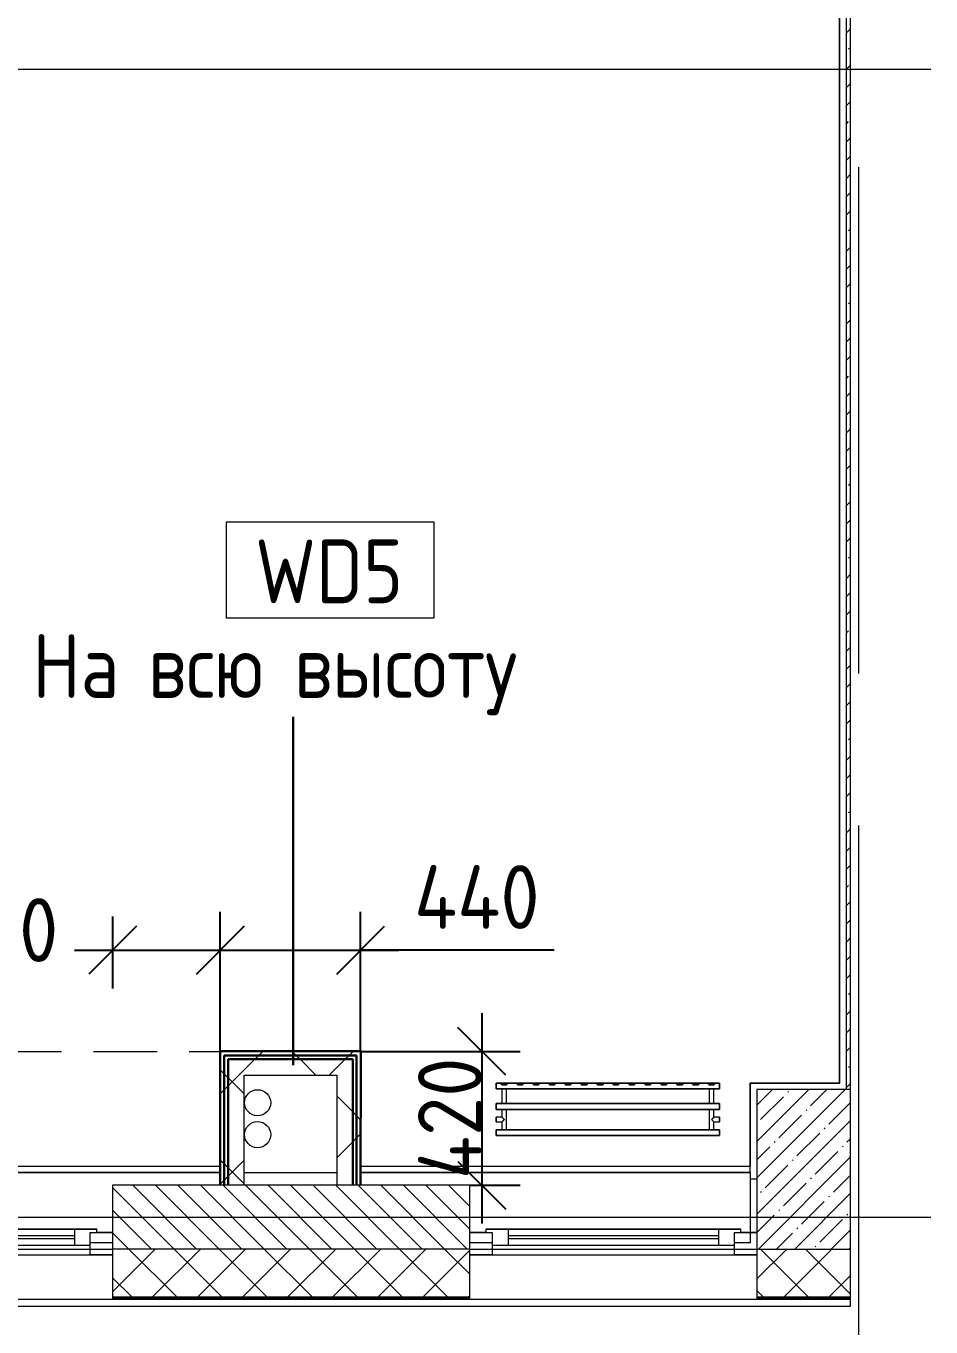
# Model space of a CAD drawing. Header units: millimetres. Extents: x -4029 to 232974, y -8553 to 104777.
# Drawn here: x 35698 to 38536, y -344 to 3736 of the extents above; entities that cross this region are included whole.
import ezdxf

# ---------------------------------------------------------------- set-up
doc = ezdxf.new("R2010")
doc.units = ezdxf.units.MM
doc.linetypes.add('ADSK_Штрих_ш2 п1', pattern=[300, 200, -100])
doc.linetypes.add('Осевая', pattern=[3175, 635, -476.25, 1587.5, -476.25])
for name, color, linetype, lineweight in [('5.1) Перегародка WD6', 6, 'Continuous', 9), ('5.2) Перег WD5', 3, 'Continuous', 30), ('A-AREA-BNDY', 7, 'Continuous', 9), ('A-DETL', 7, 'Continuous', 9), ('A-DETL-1', 7, 'ADSK_Штрих_ш2 п1', 9), ('A-DETL-GENF', 7, 'Continuous', 9), ('A-GLAZ', 7, 'Continuous', 9), ('A-WALL', 7, 'Continuous', 9), ('A-WALL-1', 7, 'Continuous', 13), ('A-WALL-IDEN', 7, 'Continuous', 9), ('I-WALL', 7, 'Continuous', 9), ('S-COLS', 7, 'Continuous', 9), ('Оси', 7, 'Continuous', 9), ('Оси-2', 7, 'Осевая', 9)]:
    doc.layers.add(name, color=color, linetype=linetype, lineweight=lineweight)
for name, color, linetype, lineweight, true_color in [('A-FLOR-1', 7, 'Continuous', 9, 0xaaaaaa), ('I-WALL-2', 7, 'Continuous', 9, 0x008040), ('M-EQPM-1', 7, 'Continuous', 9, 0xaaaaaa)]:
    doc.layers.add(name, color=color, linetype=linetype, lineweight=lineweight, true_color=true_color)
doc.styles.add('GOST Common_1', font='', dxfattribs={"width": 0.9, "height": 200})
doc.styles.add('ISOCPEUR_1', font='isocpeur.ttf', dxfattribs={"width": 0.9, "height": 200})
doc.styles.get('GOST Common_1').set_extended_font_data('GOST Common')
doc.dimstyles.new('ISO-2_0_0_9К_Средний_округл2', dxfattribs={"dimscale": 304.8, "dimtxt": 199.196235, "dimasz": 0.492126, "dimexe": 0.393701, "dimexo": 0, "dimgap": 0, "dimtad": 1, "dimdec": 0, "dimrnd": 10, "dimzin": 0, "dimdsep": 46, "dimtxsty": 'ISOCPEUR_1', "dimblk1": 'OBLIQUE', "dimblk2": 'OBLIQUE', "dimsah": 1, "dimcen": 0.09, "dimdle": 0.393701, "dimazin": 0, "dimtfac": 1, "dimtdec": 4, "dimtix": 1, "dimtmove": 1, "dimatfit": 3, "dimfxl": 1, "dimtvp": 1, "dimtolj": 1, "dimtzin": 0, "dimarcsym": 2})
doc.dimstyles.new('ISO-2_0_0_9К_Средний_округл2_1', dxfattribs={"dimscale": 304.8, "dimtxt": 199.196235, "dimasz": 0.492126, "dimexe": 0.393701, "dimexo": 0, "dimgap": 0, "dimtad": 1, "dimdec": 0, "dimrnd": 10, "dimzin": 0, "dimdsep": 46, "dimtxsty": 'ISOCPEUR_1', "dimblk1": 'OBLIQUE', "dimblk2": 'OBLIQUE', "dimsah": 1, "dimcen": 0.09, "dimdle": 0.393701, "dimazin": 0, "dimtfac": 1, "dimtdec": 4, "dimtix": 1, "dimtmove": 0, "dimatfit": 3, "dimfxl": 1, "dimtvp": 1, "dimtolj": 1, "dimtzin": 0, "dimarcsym": 2})
pattern_1 = [(45, (0, 0), (-141.4214, 141.4214), []), (135, (0, 0), (-141.4214, -141.4214), [])]

# ---------------------------------------------------------------- blocks, each defined once
blk = doc.blocks.new('120_Окно_СКБ_2Ст - 120_Окно_СКБ_2Ст 2100х2500 _мал створка справа_-22445857-План монтажа стен и перегородок 1 этажа в осях 1-12')
at = {"layer": 'A-GLAZ'}
for p, q in [((-1050, -127), (-1050, -57)), ((-1050, -57), (-980, -57)), ((1050, -57), (-1050, -57)), ((-980, -57), (-980, -127)), ((150, -127), (150, -57)), ((150, -57), (220, -57)), ((220, -57), (220, -127)), ((980, -127), (980, -57)), ((980, -57), (1050, -57)), ((1050, -57), (1050, -127)), ((150, -87), (-980, -87)), ((-980, -87), (-980, -127)), ((-930, -137), (-930, -87)), ((-930, -107), (100, -107)), ((100, -117), (-930, -117)), ((100, -137), (100, -87)), ((150, -127), (150, -87)), ((980, -87), (220, -87)), ((220, -87), (220, -127)), ((270, -137), (270, -87)), ((270, -107), (930, -107)), ((930, -117), (270, -117)), ((930, -137), (930, -87)), ((980, -127), (980, -87)), ((-980, -127), (-1050, -127)), ((-1050, -127), (-1000, -127)), ((-980, -127), (-1000, -127)), ((-1000, -127), (-1000, -137)), ((-1000, -137), (170, -137)), ((170, -137), (-1000, -137)), ((220, -127), (150, -127)), ((170, -127), (150, -127)), ((170, -127), (200, -127)), ((170, -137), (170, -127)), ((220, -127), (200, -127)), ((200, -127), (200, -137)), ((200, -137), (1000, -137)), ((1000, -137), (200, -137)), ((1050, -127), (980, -127)), ((1000, -127), (980, -127)), ((1000, -127), (1050, -127)), ((1000, -137), (1000, -127))]:
    blk.add_line(p, q, dxfattribs=at)
blk = doc.blocks.new('BSC_Колонна _Прямоугольная - 500х500-V33-План монтажа стен и перегородок 1 этажа в осях 1-12')
at = {"layer": 'S-COLS'}
h = blk.add_hatch(dxfattribs=at)
h.set_pattern_fill('FP_48', color=256, style=0, pattern_type=2)
h.set_pattern_definition([(45, (-38240, -150), (-57.02463, 57.02463), []), (45, (-38182.975, -150), (-57.02463, 57.02463), [100.806, -20.161, 3.353, -16.808])])
h.paths.add_polyline_path([(42.7, -250), (42.7, 250), (-250, 250), (-250, -250)])
for p, q in [((42.7, 250), (-250, 250)), ((-250, 250), (-250, -250)), ((-250, -250), (42.7, -250))]:
    blk.add_line(p, q, dxfattribs=at)
blk = doc.blocks.new('120_Окно_СКБ_1Ст - 120_Окно_СКБ_1Ст 900х2500_h_-V47-План монтажа стен и перегородок 1 этажа в осях 1-12')
at = {"layer": 'A-GLAZ'}
for p, q in [((-450, -127), (-450, -57)), ((-450, -57), (-380, -57)), ((450, -57), (-450, -57)), ((-380, -57), (-380, -127)), ((380, -127), (380, -57)), ((380, -57), (450, -57)), ((450, -57), (450, -127)), ((380, -87), (-380, -87)), ((-380, -87), (-380, -127)), ((-330, -137), (-330, -87)), ((-330, -107), (330, -107)), ((330, -117), (-330, -117)), ((330, -137), (330, -87)), ((380, -127), (380, -87)), ((-380, -127), (-450, -127)), ((-450, -127), (-400, -127)), ((-380, -127), (-400, -127)), ((-400, -127), (-400, -137)), ((-400, -137), (400, -137)), ((400, -137), (-400, -137)), ((450, -127), (380, -127)), ((400, -127), (380, -127)), ((400, -127), (450, -127)), ((400, -137), (400, -127))]:
    blk.add_line(p, q, dxfattribs=at)
blk = doc.blocks.new('radiator_prado_classic_z_tip_30_po exemplyaru - Classic Z Тип 30-500-V72-План монтажа стен и перегородок 1 этажа в осях 1-12')
at = {"layer": 'M-EQPM-1'}
for p, q in [((0, 228), (0, 210)), ((700, 228), (0, 228)), ((0, 210), (0, 228)), ((0, 228), (12.5, 228)), ((0, 210), (700, 210)), ((17.5, 210), (0, 210)), ((12.5, 228), (37.5, 228)), ((37.5, 228), (12.5, 228)), ((12.5, 228), (37.5, 228)), ((12.5, 228), (17.5, 223)), ((12.5, 228), (17.5, 223)), ((32.5, 223), (17.5, 223)), ((17.5, 223), (32.5, 223)), ((17.5, 210), (17.5, 164)), ((17.5, 210), (17.5, 164)), ((32.5, 210), (17.5, 210)), ((17.5, 210), (32.5, 210)), ((32.5, 210), (17.5, 210)), ((17.5, 210), (32.5, 210)), ((31.5, 210), (18.5, 210)), ((32.5, 223), (37.5, 228)), ((37.5, 228), (32.5, 223)), ((32.5, 164), (32.5, 210)), ((32.5, 164), (32.5, 210)), ((667.5, 210), (32.5, 210)), ((37.5, 228), (62.5, 228)), ((62.5, 228), (87.5, 228)), ((87.5, 228), (62.5, 228)), ((62.5, 228), (87.5, 228)), ((62.5, 228), (67.5, 223)), ((62.5, 228), (67.5, 223)), ((82.5, 223), (67.5, 223)), ((67.5, 223), (82.5, 223)), ((82.5, 223), (87.5, 228)), ((87.5, 228), (82.5, 223)), ((87.5, 228), (112.5, 228)), ((112.5, 228), (137.5, 228)), ((137.5, 228), (112.5, 228)), ((112.5, 228), (137.5, 228)), ((112.5, 228), (117.5, 223)), ((112.5, 228), (117.5, 223)), ((132.5, 223), (117.5, 223)), ((117.5, 223), (132.5, 223)), ((132.5, 223), (137.5, 228)), ((137.5, 228), (132.5, 223)), ((137.5, 228), (162.5, 228)), ((162.5, 228), (187.5, 228)), ((187.5, 228), (162.5, 228)), ((162.5, 228), (187.5, 228)), ((162.5, 228), (167.5, 223)), ((162.5, 228), (167.5, 223)), ((182.5, 223), (167.5, 223)), ((167.5, 223), (182.5, 223)), ((182.5, 223), (187.5, 228)), ((187.5, 228), (182.5, 223)), ((187.5, 228), (212.5, 228)), ((212.5, 228), (237.5, 228)), ((237.5, 228), (212.5, 228)), ((212.5, 228), (237.5, 228)), ((212.5, 228), (217.5, 223)), ((212.5, 228), (217.5, 223)), ((232.5, 223), (217.5, 223)), ((217.5, 223), (232.5, 223)), ((232.5, 223), (237.5, 228)), ((237.5, 228), (232.5, 223)), ((237.5, 228), (262.5, 228)), ((262.5, 228), (287.5, 228)), ((287.5, 228), (262.5, 228)), ((262.5, 228), (287.5, 228)), ((262.5, 228), (267.5, 223)), ((262.5, 228), (267.5, 223)), ((282.5, 223), (267.5, 223)), ((267.5, 223), (282.5, 223)), ((282.5, 223), (287.5, 228)), ((287.5, 228), (282.5, 223)), ((287.5, 228), (312.5, 228)), ((312.5, 228), (337.5, 228)), ((337.5, 228), (312.5, 228)), ((312.5, 228), (337.5, 228)), ((312.5, 228), (317.5, 223)), ((312.5, 228), (317.5, 223)), ((332.5, 223), (317.5, 223)), ((317.5, 223), (332.5, 223)), ((332.5, 223), (337.5, 228)), ((337.5, 228), (332.5, 223)), ((337.5, 228), (362.5, 228)), ((362.5, 228), (387.5, 228)), ((387.5, 228), (362.5, 228)), ((362.5, 228), (387.5, 228)), ((362.5, 228), (367.5, 223)), ((362.5, 228), (367.5, 223)), ((382.5, 223), (367.5, 223)), ((367.5, 223), (382.5, 223)), ((382.5, 223), (387.5, 228)), ((387.5, 228), (382.5, 223)), ((387.5, 228), (412.5, 228)), ((412.5, 228), (437.5, 228)), ((437.5, 228), (412.5, 228)), ((412.5, 228), (437.5, 228)), ((412.5, 228), (417.5, 223)), ((412.5, 228), (417.5, 223)), ((432.5, 223), (417.5, 223)), ((417.5, 223), (432.5, 223)), ((432.5, 223), (437.5, 228)), ((437.5, 228), (432.5, 223)), ((437.5, 228), (462.5, 228)), ((462.5, 228), (487.5, 228)), ((487.5, 228), (462.5, 228)), ((462.5, 228), (487.5, 228)), ((462.5, 228), (467.5, 223)), ((462.5, 228), (467.5, 223)), ((482.5, 223), (467.5, 223)), ((467.5, 223), (482.5, 223)), ((482.5, 223), (487.5, 228)), ((487.5, 228), (482.5, 223)), ((487.5, 228), (512.5, 228)), ((512.5, 228), (537.5, 228)), ((537.5, 228), (512.5, 228)), ((512.5, 228), (537.5, 228)), ((512.5, 228), (517.5, 223)), ((512.5, 228), (517.5, 223)), ((532.5, 223), (517.5, 223)), ((517.5, 223), (532.5, 223)), ((532.5, 223), (537.5, 228)), ((537.5, 228), (532.5, 223)), ((537.5, 228), (562.5, 228)), ((562.5, 228), (587.5, 228)), ((587.5, 228), (562.5, 228)), ((562.5, 228), (587.5, 228)), ((562.5, 228), (567.5, 223)), ((562.5, 228), (567.5, 223)), ((582.5, 223), (567.5, 223)), ((567.5, 223), (582.5, 223)), ((582.5, 223), (587.5, 228)), ((587.5, 228), (582.5, 223)), ((587.5, 228), (612.5, 228)), ((612.5, 228), (637.5, 228)), ((637.5, 228), (612.5, 228)), ((612.5, 228), (637.5, 228)), ((612.5, 228), (617.5, 223)), ((617.5, 223), (612.5, 228)), ((632.5, 223), (617.5, 223)), ((617.5, 223), (632.5, 223)), ((632.5, 223), (637.5, 228)), ((637.5, 228), (632.5, 223)), ((637.5, 228), (662.5, 228)), ((662.5, 228), (687.5, 228)), ((687.5, 228), (662.5, 228)), ((662.5, 228), (687.5, 228)), ((662.5, 228), (667.5, 223)), ((662.5, 228), (667.5, 223)), ((682.5, 223), (667.5, 223)), ((667.5, 223), (682.5, 223)), ((667.5, 210), (667.5, 164)), ((667.5, 210), (667.5, 164)), ((682.5, 210), (667.5, 210)), ((667.5, 210), (682.5, 210)), ((676.9, 210), (667.5, 210)), ((667.5, 210), (682.5, 210)), ((681.5, 210), (668.5, 210)), ((682.2, 210), (676.9, 210)), ((682.5, 210), (682.2, 210)), ((682.5, 223), (687.5, 228)), ((687.5, 228), (682.5, 223)), ((682.5, 164), (682.5, 210)), ((682.5, 164), (682.5, 210)), ((700, 210), (682.5, 210)), ((687.5, 228), (700, 228)), ((700, 210), (700, 228)), ((700, 228), (700, 210)), ((700, 164), (0, 164)), ((0, 164), (0, 146)), ((0, 146), (0, 164)), ((0, 164), (17.5, 164)), ((32.5, 164), (17.5, 164)), ((17.5, 164), (32.5, 164)), ((32.5, 164), (17.5, 164)), ((17.5, 164), (32.5, 164)), ((18.5, 164), (31.5, 164)), ((32.5, 164), (667.5, 164)), ((682.5, 164), (667.5, 164)), ((667.5, 164), (667.8, 164)), ((676.9, 164), (667.5, 164)), ((667.5, 164), (682.5, 164)), ((667.8, 164), (668.5, 164)), ((668.5, 164), (669.7, 164)), ((668.5, 164), (681.5, 164)), ((669.7, 164), (671.2, 164)), ((671.2, 164), (673.1, 164)), ((673.1, 164), (675, 164)), ((675, 164), (676.9, 164)), ((676.9, 164), (678.7, 164)), ((682.2, 164), (676.9, 164)), ((678.7, 164), (680.3, 164)), ((680.3, 164), (681.5, 164)), ((681.5, 164), (682.2, 164)), ((682.2, 164), (682.5, 164)), ((682.5, 164), (682.2, 164)), ((682.5, 164), (700, 164)), ((700, 146), (700, 164)), ((700, 164), (700, 146)), ((0, 146), (700, 146)), ((17.5, 146), (0, 146)), ((17.5, 146), (17.5, 121.5)), ((17.5, 146), (17.5, 121.5)), ((17.5, 146), (32.5, 146)), ((32.5, 146), (17.5, 146)), ((17.5, 146), (32.5, 146)), ((32.5, 146), (17.5, 146)), ((31.5, 146), (18.5, 146)), ((32.5, 82), (32.5, 146)), ((32.5, 82), (32.5, 146)), ((667.5, 146), (32.5, 146)), ((667.5, 146), (667.5, 82)), ((667.5, 146), (667.5, 82)), ((667.5, 146), (682.5, 146)), ((682.5, 146), (667.5, 146)), ((667.5, 146), (669.7, 146)), ((682.5, 146), (667.5, 146)), ((681.5, 146), (668.5, 146)), ((669.7, 146), (678.7, 146)), ((678.7, 146), (682.5, 146)), ((682.5, 121.5), (682.5, 146)), ((682.5, 121.5), (682.5, 146)), ((700, 146), (682.5, 146)), ((17.5, 121.5), (0, 121.5)), ((17.5, 121.5), (0, 121.5)), ((0, 121.5), (0, 121.2)), ((0, 106.5), (0, 121.5)), ((0, 121.2), (0, 115.9)), ((0, 121.2), (0, 120.5)), ((0, 120.5), (0, 121.2)), ((0, 121.2), (0, 121.2)), ((0, 120.5), (0, 119.3)), ((0, 119.3), (0, 120.5)), ((0, 119.3), (0, 117.8)), ((0, 117.8), (0, 119.3)), ((0, 117.8), (0, 115.9)), ((0, 115.9), (0, 117.8)), ((0, 115.9), (0, 107.5)), ((0, 115.9), (0, 114)), ((0, 114), (0, 115.9)), ((0, 114), (0, 112.1)), ((0, 112.1), (0, 114)), ((0, 112.1), (0, 110.2)), ((0, 110.2), (0, 112.1)), ((0, 110.2), (0, 108.7)), ((0, 108.7), (0, 110.2)), ((0, 108.7), (0, 106.8)), ((0, 106.8), (0, 108.7)), ((0, 107.5), (0, 106.8)), ((0, 106.8), (0, 106.5)), ((0, 106.8), (0, 106.8)), ((0, 106.5), (17.5, 106.5)), ((0, 106.5), (17.5, 106.5)), ((700, 82), (0, 82)), ((0, 82), (0, 64)), ((0, 64), (0, 82)), ((0, 82), (17.5, 82)), ((17.5, 106.5), (17.5, 82)), ((17.5, 106.5), (17.5, 82)), ((23.1, 82), (17.5, 82)), ((17.5, 82), (32.5, 82)), ((32.5, 82), (17.5, 82)), ((17.5, 82), (32.5, 82)), ((18.5, 82), (31.5, 82)), ((25, 82), (23.1, 82)), ((28.8, 82), (25, 82)), ((32.5, 82), (28.8, 82)), ((32.5, 82), (667.5, 82)), ((682.5, 82), (667.5, 82)), ((667.5, 82), (669.7, 82)), ((667.8, 82), (667.5, 82)), ((667.5, 82), (682.5, 82)), ((673.1, 82), (667.8, 82)), ((668.5, 82), (681.5, 82)), ((669.7, 82), (671.2, 82)), ((671.2, 82), (673.1, 82)), ((673.1, 82), (675, 82)), ((682.5, 82), (673.1, 82)), ((675, 82), (676.9, 82)), ((676.9, 82), (678.7, 82)), ((678.7, 82), (680.3, 82)), ((680.3, 82), (681.5, 82)), ((681.5, 82), (682.2, 82)), ((682.2, 82), (682.5, 82)), ((700, 121.5), (682.5, 121.5)), ((700, 121.5), (682.5, 121.5)), ((682.5, 82), (682.5, 106.5)), ((682.5, 106.5), (700, 106.5)), ((682.5, 82), (682.5, 106.5)), ((682.5, 106.5), (700, 106.5)), ((682.5, 82), (700, 82)), ((700, 121.5), (700, 106.5)), ((700, 121.2), (700, 121.5)), ((700, 121.5), (700, 121.2)), ((700, 121.2), (700, 121.5)), ((700, 107.5), (700, 121.2)), ((700, 121.2), (700, 108.7)), ((700, 106.8), (700, 121.2)), ((700, 108.7), (700, 106.8)), ((700, 106.8), (700, 107.5)), ((700, 106.5), (700, 106.8)), ((700, 106.8), (700, 106.5)), ((700, 106.5), (700, 106.8)), ((700, 64), (700, 82)), ((700, 82), (700, 64)), ((700, 64), (0, 64)), ((0, 64), (700, 64))]:
    blk.add_line(p, q, dxfattribs=at)
for points, knots in [([(17.8, 121.2), (17.7, 121.3), (17.7, 121.3), (17.5, 121.5), (17.5, 121.5), (17.5, 121.5)], [0.8571429, 0.8571429, 0.8571429, 0.8571429, 0.8928571, 0.9285714, 1, 1, 1, 1]), ([(17.5, 121.5), (17.5, 121.5), (17.5, 121.5), (17.7, 121.3), (17.7, 121.3), (17.8, 121.2)], [0, 0, 0, 0, 0.0714286, 0.1071429, 0.1428571, 0.1428571, 0.1428571, 0.1428571]), ([(17.5, 121.5), (17.5, 121.5), (17.5, 121.5), (17.7, 121.3), (17.7, 121.3), (17.8, 121.2)], [0, 0, 0, 0, 0.0714286, 0.1071429, 0.1428571, 0.1428571, 0.1428571, 0.1428571]), ([(25, 114), (24.5, 114.5), (23.6, 115.4), (22.4, 116.6), (21.6, 117.4), (21.1, 117.9), (20.8, 118.2), (20.5, 118.5), (20.2, 118.8), (19.8, 119.1), (19.6, 119.4), (19.3, 119.7), (19, 120), (18.7, 120.3), (18.5, 120.5), (18.3, 120.7), (18.1, 120.9), (17.9, 121.1), (17.8, 121.2), (17.7, 121.3), (17.5, 121.5), (17.5, 121.5), (17.5, 121.5)], [0, 0, 0, 0, 0.142857, 0.285714, 0.357143, 0.392857, 0.428571, 0.464286, 0.5, 0.535714, 0.571429, 0.607143, 0.642857, 0.678571, 0.714286, 0.75, 0.785714, 0.821429, 0.857143, 0.892857, 0.928571, 1, 1, 1, 1]), ([(17.5, 106.5), (17.5, 106.5), (17.5, 106.5), (17.7, 106.7), (17.8, 106.8), (17.9, 106.9), (18.1, 107.1), (18.3, 107.3), (18.5, 107.5), (18.7, 107.7), (19, 108), (19.3, 108.3), (19.6, 108.6), (19.8, 108.9), (20.3, 109.3), (20.7, 109.7), (21.1, 110.1), (21.6, 110.6), (22.4, 111.4), (23.6, 112.6), (24.5, 113.5), (25, 114)], [0, 0, 0, 0, 0.071429, 0.107143, 0.142857, 0.178571, 0.214286, 0.25, 0.285714, 0.321429, 0.357143, 0.392857, 0.428571, 0.464286, 0.5, 0.571429, 0.607143, 0.642857, 0.714286, 0.857143, 1, 1, 1, 1]), ([(17.5, 106.5), (17.5, 106.5), (17.5, 106.5), (17.7, 106.7), (17.7, 106.7), (17.8, 106.8)], [0, 0, 0, 0, 0.0714286, 0.1071429, 0.1428571, 0.1428571, 0.1428571, 0.1428571]), ([(17.8, 106.8), (17.7, 106.7), (17.7, 106.7), (17.5, 106.5), (17.5, 106.5), (17.5, 106.5)], [0.8571429, 0.8571429, 0.8571429, 0.8571429, 0.8928571, 0.9285714, 1, 1, 1, 1]), ([(17.8, 106.8), (17.7, 106.7), (17.7, 106.7), (17.5, 106.5), (17.5, 106.5), (17.5, 106.5)], [0.8571429, 0.8571429, 0.8571429, 0.8571429, 0.8928571, 0.9285714, 1, 1, 1, 1]), ([(17.8, 121.2), (17.8, 121.2), (17.9, 121.1), (18.1, 120.9), (18.3, 120.7), (18.5, 120.5), (18.7, 120.3), (19, 120), (19.3, 119.7), (19.6, 119.4), (19.8, 119.1), (20.3, 118.7), (20.7, 118.3), (21.1, 117.9), (21.6, 117.4), (22.4, 116.6), (23.1, 115.9), (23.6, 115.4)], [0.1428571, 0.1428571, 0.1428571, 0.1428571, 0.1785714, 0.2142857, 0.25, 0.2857143, 0.3214286, 0.3571429, 0.3928571, 0.4285714, 0.4642857, 0.5, 0.5714286, 0.6071429, 0.6428571, 0.7142857, 0.8571429, 0.8571429, 0.8571429, 0.8571429]), ([(22.1, 111.1), (21.9, 110.9), (21.6, 110.6), (21.1, 110.1), (20.8, 109.8), (20.5, 109.5), (20.2, 109.2), (19.8, 108.9), (19.6, 108.6), (19.3, 108.3), (19, 108), (18.7, 107.7), (18.5, 107.5), (18.3, 107.3), (18.1, 107.1), (17.9, 106.9), (17.8, 106.8), (17.8, 106.8)], [0.2857143, 0.2857143, 0.2857143, 0.2857143, 0.3571429, 0.3928571, 0.4285714, 0.4642857, 0.5, 0.5357143, 0.5714286, 0.6071429, 0.6428571, 0.6785714, 0.7142857, 0.75, 0.7857143, 0.8214286, 0.8571429, 0.8571429, 0.8571429, 0.8571429]), ([(17.8, 106.8), (17.8, 106.8), (17.9, 106.9), (18.1, 107.1), (18.3, 107.3), (18.5, 107.5), (18.7, 107.7), (19, 108), (19.3, 108.3), (19.6, 108.6), (19.9, 108.8), (20.3, 109.3), (20.6, 109.6), (20.8, 109.8)], [0.1428571, 0.1428571, 0.1428571, 0.1428571, 0.1785714, 0.2142857, 0.25, 0.2857143, 0.3214286, 0.3571429, 0.3928571, 0.4285714, 0.4642857, 0.5, 0.5714286, 0.5714286, 0.5714286, 0.5714286]), ([(19.6, 119.4), (19.7, 119.3), (19.9, 119.2), (20.3, 118.7), (20.6, 118.4), (20.8, 118.2)], [0.4285714, 0.4285714, 0.4285714, 0.4285714, 0.4642857, 0.5, 0.5714286, 0.5714286, 0.5714286, 0.5714286]), ([(22.1, 116.9), (21.9, 117.1), (21.6, 117.4), (21.1, 117.9), (20.9, 118.1), (20.8, 118.2)], [0.2857143, 0.2857143, 0.2857143, 0.2857143, 0.3571429, 0.3928571, 0.4285714, 0.4285714, 0.4285714, 0.4285714]), ([(20.8, 118.2), (20.9, 118.1), (21.1, 117.9), (21.6, 117.4), (21.9, 117.1), (22.1, 116.9)], [0.5714286, 0.5714286, 0.5714286, 0.5714286, 0.6071429, 0.6428571, 0.7142857, 0.7142857, 0.7142857, 0.7142857]), ([(20.8, 109.8), (20.9, 109.9), (21.1, 110.1), (21.6, 110.6), (21.9, 110.9), (22.1, 111.1)], [0.5714286, 0.5714286, 0.5714286, 0.5714286, 0.6071429, 0.6428571, 0.7142857, 0.7142857, 0.7142857, 0.7142857]), ([(22.1, 111.1), (21.9, 110.9), (21.6, 110.6), (21.1, 110.1), (20.9, 109.9), (20.8, 109.8)], [0.2857143, 0.2857143, 0.2857143, 0.2857143, 0.3571429, 0.3928571, 0.4285714, 0.4285714, 0.4285714, 0.4285714]), ([(675, 114), (675.5, 114.5), (676.4, 115.4), (677.6, 116.6), (678.4, 117.4), (678.9, 117.9), (679.2, 118.2), (679.5, 118.5), (679.8, 118.8), (680.1, 119.2), (680.4, 119.4), (680.7, 119.7), (681, 120), (681.3, 120.3), (681.5, 120.5), (681.7, 120.7), (681.9, 120.9), (682.1, 121.1), (682.2, 121.2), (682.3, 121.3), (682.5, 121.5), (682.5, 121.5), (682.5, 121.5)], [0, 0, 0, 0, 0.142857, 0.285714, 0.357143, 0.392857, 0.428571, 0.464286, 0.5, 0.535714, 0.571429, 0.607143, 0.642857, 0.678571, 0.714286, 0.75, 0.785714, 0.821429, 0.857143, 0.892857, 0.928571, 1, 1, 1, 1]), ([(682.5, 106.5), (682.5, 106.5), (682.5, 106.5), (682.3, 106.7), (682.2, 106.8), (682.1, 106.9), (681.9, 107.1), (681.7, 107.3), (681.5, 107.5), (681.3, 107.7), (681, 108), (680.7, 108.3), (680.4, 108.6), (680.1, 108.8), (679.7, 109.3), (679.3, 109.7), (678.9, 110.1), (678.4, 110.6), (677.6, 111.4), (676.4, 112.6), (675.5, 113.5), (675, 114)], [0, 0, 0, 0, 0.071429, 0.107143, 0.142857, 0.178571, 0.214286, 0.25, 0.285714, 0.321429, 0.357143, 0.392857, 0.428571, 0.464286, 0.5, 0.571429, 0.607143, 0.642857, 0.714286, 0.857143, 1, 1, 1, 1]), ([(682.2, 121.2), (682.2, 121.2), (682.1, 121.1), (681.9, 120.9), (681.7, 120.7), (681.5, 120.5), (681.3, 120.3), (681, 120), (680.7, 119.7), (680.4, 119.4), (680.1, 119.2), (679.7, 118.7), (679.3, 118.3), (678.9, 117.9), (678.4, 117.4), (677.6, 116.6), (676.9, 115.9), (676.4, 115.4)], [0.1428571, 0.1428571, 0.1428571, 0.1428571, 0.1785714, 0.2142857, 0.25, 0.2857143, 0.3214286, 0.3571429, 0.3928571, 0.4285714, 0.4642857, 0.5, 0.5714286, 0.6071429, 0.6428571, 0.7142857, 0.8571429, 0.8571429, 0.8571429, 0.8571429]), ([(682.2, 121.2), (682.2, 121.2), (682.1, 121.1), (681.9, 120.9), (681.7, 120.7), (681.5, 120.5), (681.3, 120.3), (681, 120), (680.7, 119.7), (680.4, 119.4), (680.1, 119.2), (679.7, 118.7), (679.3, 118.3), (678.9, 117.9), (678.4, 117.4), (677.6, 116.6), (676.9, 115.9), (676.4, 115.4)], [0.1428571, 0.1428571, 0.1428571, 0.1428571, 0.1785714, 0.2142857, 0.25, 0.2857143, 0.3214286, 0.3571429, 0.3928571, 0.4285714, 0.4642857, 0.5, 0.5714286, 0.6071429, 0.6428571, 0.7142857, 0.8571429, 0.8571429, 0.8571429, 0.8571429]), ([(676.4, 115.4), (676.9, 115.9), (677.6, 116.6), (678.4, 117.4), (678.9, 117.9), (679.2, 118.2), (679.5, 118.5), (679.8, 118.8), (680.1, 119.2), (680.4, 119.4), (680.7, 119.7), (681, 120), (681.3, 120.3), (681.5, 120.5), (681.7, 120.7), (681.9, 120.9), (682.1, 121.1), (682.2, 121.2), (682.2, 121.2)], [0.1428571, 0.1428571, 0.1428571, 0.1428571, 0.2857143, 0.3571429, 0.3928571, 0.4285714, 0.4642857, 0.5, 0.5357143, 0.5714286, 0.6071429, 0.6428571, 0.6785714, 0.7142857, 0.75, 0.7857143, 0.8214286, 0.8571429, 0.8571429, 0.8571429, 0.8571429]), ([(677.9, 111.1), (678.1, 110.9), (678.4, 110.6), (678.9, 110.1), (679.2, 109.8), (679.5, 109.5), (679.8, 109.2), (680.1, 108.8), (680.4, 108.6), (680.7, 108.3), (681, 108), (681.3, 107.7), (681.5, 107.5), (681.7, 107.3), (681.9, 107.1), (682.1, 106.9), (682.2, 106.8), (682.2, 106.8)], [0.2857143, 0.2857143, 0.2857143, 0.2857143, 0.3571429, 0.3928571, 0.4285714, 0.4642857, 0.5, 0.5357143, 0.5714286, 0.6071429, 0.6428571, 0.6785714, 0.7142857, 0.75, 0.7857143, 0.8214286, 0.8571429, 0.8571429, 0.8571429, 0.8571429]), ([(677.9, 111.1), (678.1, 110.9), (678.4, 110.6), (678.9, 110.1), (679.2, 109.8), (679.5, 109.5), (679.8, 109.2), (680.1, 108.8), (680.4, 108.6), (680.7, 108.3), (681, 108), (681.3, 107.7), (681.5, 107.5), (681.7, 107.3), (681.9, 107.1), (682.1, 106.9), (682.2, 106.8), (682.2, 106.8)], [0.2857143, 0.2857143, 0.2857143, 0.2857143, 0.3571429, 0.3928571, 0.4285714, 0.4642857, 0.5, 0.5357143, 0.5714286, 0.6071429, 0.6428571, 0.6785714, 0.7142857, 0.75, 0.7857143, 0.8214286, 0.8571429, 0.8571429, 0.8571429, 0.8571429]), ([(682.2, 106.8), (682.2, 106.8), (682.1, 106.9), (681.9, 107.1), (681.7, 107.3), (681.5, 107.5), (681.3, 107.7), (681, 108), (680.7, 108.3), (680.4, 108.6), (680.1, 108.8), (679.7, 109.3), (679.3, 109.7), (678.9, 110.1), (678.4, 110.6), (678.1, 110.9), (677.9, 111.1)], [0.1428571, 0.1428571, 0.1428571, 0.1428571, 0.1785714, 0.2142857, 0.25, 0.2857143, 0.3214286, 0.3571429, 0.3928571, 0.4285714, 0.4642857, 0.5, 0.5714286, 0.6071429, 0.6428571, 0.7142857, 0.7142857, 0.7142857, 0.7142857]), ([(682.5, 121.5), (682.5, 121.5), (682.5, 121.5), (682.3, 121.3), (682.3, 121.3), (682.2, 121.2)], [0, 0, 0, 0, 0.0714286, 0.1071429, 0.1428571, 0.1428571, 0.1428571, 0.1428571]), ([(682.5, 121.5), (682.5, 121.5), (682.5, 121.5), (682.3, 121.3), (682.3, 121.3), (682.2, 121.2)], [0, 0, 0, 0, 0.0714286, 0.1071429, 0.1428571, 0.1428571, 0.1428571, 0.1428571]), ([(682.2, 121.2), (682.3, 121.3), (682.3, 121.3), (682.5, 121.5), (682.5, 121.5), (682.5, 121.5)], [0.8571429, 0.8571429, 0.8571429, 0.8571429, 0.8928571, 0.9285714, 1, 1, 1, 1]), ([(682.2, 106.8), (682.3, 106.7), (682.3, 106.7), (682.5, 106.5), (682.5, 106.5), (682.5, 106.5)], [0.8571429, 0.8571429, 0.8571429, 0.8571429, 0.8928571, 0.9285714, 1, 1, 1, 1]), ([(682.2, 106.8), (682.3, 106.7), (682.3, 106.7), (682.5, 106.5), (682.5, 106.5), (682.5, 106.5)], [0.8571429, 0.8571429, 0.8571429, 0.8571429, 0.8928571, 0.9285714, 1, 1, 1, 1]), ([(682.5, 106.5), (682.5, 106.5), (682.5, 106.5), (682.3, 106.7), (682.3, 106.7), (682.2, 106.8)], [0, 0, 0, 0, 0.0714286, 0.1071429, 0.1428571, 0.1428571, 0.1428571, 0.1428571])]:
    blk.add_open_spline(points, degree=3, knots=knots, dxfattribs=at)
for points in [[(19.6, 119.4), (19.5, 119.5), (19.3, 119.7), (19, 120), (18.7, 120.3), (18.5, 120.5), (18.3, 120.7), (18.1, 120.9), (17.9, 121.1), (17.8, 121.2), (17.8, 121.2)], [(17.8, 121.2), (17.8, 121.2), (17.9, 121.1), (18.1, 120.9), (18.3, 120.7), (18.5, 120.5), (18.7, 120.3), (19, 120), (19.3, 119.7), (19.5, 119.5), (19.6, 119.4)], [(20.8, 109.8), (20.7, 109.7), (20.5, 109.5), (20.2, 109.2), (19.9, 108.8), (19.6, 108.6), (19.3, 108.3), (19, 108), (18.7, 107.7), (18.5, 107.5), (18.3, 107.3), (18.1, 107.1), (17.9, 106.9), (17.8, 106.8), (17.8, 106.8)], [(20.8, 118.2), (20.7, 118.3), (20.5, 118.5), (20.2, 118.8), (19.9, 119.2), (19.7, 119.3), (19.6, 119.4)], [(23.6, 115.4), (23.1, 115.9), (22.6, 116.4), (22.1, 116.9)], [(22.1, 116.9), (22.6, 116.4), (23.1, 115.9), (23.6, 115.4)], [(25, 114), (24.5, 113.5), (23.6, 112.6), (22.6, 111.6), (22.1, 111.1)], [(22.1, 111.1), (22.6, 111.6), (23.1, 112.1), (23.6, 112.6)], [(23.6, 112.6), (23.1, 112.1), (22.6, 111.6), (22.1, 111.1)], [(25, 114), (24.5, 114.5), (24, 115), (23.6, 115.4)], [(23.6, 115.4), (24, 115), (24.5, 114.5), (25, 114)], [(23.6, 115.4), (24, 115), (24.5, 114.5), (25, 114)], [(23.6, 112.6), (24, 113), (24.5, 113.5), (25, 114)], [(25, 114), (24.5, 113.5), (24, 113), (23.6, 112.6)], [(676.4, 115.4), (676, 115), (675.5, 114.5), (675, 114)], [(676.4, 115.4), (676, 115), (675.5, 114.5), (675, 114)], [(675, 114), (675.5, 114.5), (676, 115), (676.4, 115.4)], [(675, 114), (675.5, 113.5), (676.4, 112.6), (677.4, 111.6), (677.9, 111.1)], [(675, 114), (675.5, 113.5), (676.4, 112.6), (677.4, 111.6), (677.9, 111.1)], [(676.4, 112.6), (676, 113), (675.5, 113.5), (675, 114)], [(677.9, 111.1), (677.4, 111.6), (676.9, 112.1), (676.4, 112.6)]]:
    blk.add_open_spline(points, degree=3, dxfattribs=at)
blk = doc.blocks.new('DET_L_Линия разрыва - М100-30654710-План монтажа стен и перегородок 1 этажа в осях 1-12')
at = {"layer": 'A-DETL-GENF'}
blk.add_line((11739.9, 0), (0, 0), dxfattribs=at)
blk = doc.blocks.new('_Oblique')
at = {"color": 0, "linetype": 'ByBlock', "lineweight": -2}
blk.add_line((-0.5, -0.5), (0.5, 0.5), dxfattribs=at)
blk = doc.blocks.new('DIMBLOCK43-План монтажа стен и перегородок 1 этажа в осях 1-12')
at = {"layer": '5.2) Перег WD5', "color": 0, "lineweight": -2, "transparency": 16777216}
for p, q in [((35970, 943.4), (35970, 717.3)), ((36307.7, 520), (36307.7, 957.3)), ((35850, 837.3), (36427.7, 837.3))]:
    blk.add_line(p, q, dxfattribs=at)
at = {"layer": 'Defpoints', "color": 0, "transparency": 16777216}
for p in [(35970, 943.4), (36307.7, 837.3), (36307.7, 520)]:
    blk.add_point(p, dxfattribs=at)
at = {"layer": '5.2) Перег WD5', "color": 0, "lineweight": -2, "transparency": 16777216, "xscale": 150, "yscale": 150, "zscale": 150, "rotation": 180}
blk.add_blockref('_Oblique', (35970, 837.3), dxfattribs=at)
at = {"layer": '5.2) Перег WD5', "color": 0, "lineweight": -2, "transparency": 16777216, "xscale": 150, "yscale": 150, "zscale": 150}
blk.add_blockref('_Oblique', (36307.7, 837.3), dxfattribs=at)
at = {"layer": '5.2) Перег WD5', "color": 0, "transparency": 16777216, "insert": (35414.5, 1000.4), "char_height": 200, "width": 478.071, "attachment_point": 1, "line_spacing_factor": 1.149209, "style": 'ISOCPEUR_1'}
blk.add_mtext('\\A1;340', dxfattribs=at)
blk = doc.blocks.new('DIMBLOCK44-План монтажа стен и перегородок 1 этажа в осях 1-12')
at = {"layer": '5.2) Перег WD5', "color": 0, "lineweight": -2, "transparency": 16777216}
for p, q in [((36307.7, 520), (36307.7, 957.3)), ((36747.7, 520), (36747.7, 957.3)), ((36187.7, 837.3), (36867.7, 837.3)), ((37354.6, 837.3), (36747.7, 837.3))]:
    blk.add_line(p, q, dxfattribs=at)
at = {"layer": 'Defpoints', "color": 0, "transparency": 16777216}
for p in [(36747.7, 837.3), (36307.7, 520), (36747.7, 520)]:
    blk.add_point(p, dxfattribs=at)
at = {"layer": '5.2) Перег WD5', "color": 0, "lineweight": -2, "transparency": 16777216, "xscale": 150, "yscale": 150, "zscale": 150, "rotation": 180}
blk.add_blockref('_Oblique', (36307.7, 837.3), dxfattribs=at)
at = {"layer": '5.2) Перег WD5', "color": 0, "lineweight": -2, "transparency": 16777216, "xscale": 150, "yscale": 150, "zscale": 150}
blk.add_blockref('_Oblique', (36747.7, 837.3), dxfattribs=at)
at = {"layer": '5.2) Перег WD5', "color": 0, "transparency": 16777216, "insert": (36915.1, 1104), "char_height": 200, "width": 501.055, "attachment_point": 1, "line_spacing_factor": 1.149209, "style": 'ISOCPEUR_1'}
blk.add_mtext('\\A1;440', dxfattribs=at)
blk = doc.blocks.new('DIMBLOCK45-План монтажа стен и перегородок 1 этажа в осях 1-12')
at = {"layer": '5.2) Перег WD5', "color": 0, "lineweight": -2, "transparency": 16777216}
for p, q in [((37127.6, 640), (37127.6, -20)), ((36747.7, 520), (37247.6, 520)), ((37090, 100), (37247.6, 100))]:
    blk.add_line(p, q, dxfattribs=at)
at = {"layer": 'Defpoints', "color": 0, "transparency": 16777216}
for p in [(36747.7, 520), (37090, 100), (37127.6, 100)]:
    blk.add_point(p, dxfattribs=at)
at = {"layer": '5.2) Перег WD5', "color": 0, "lineweight": -2, "transparency": 16777216, "xscale": 150, "yscale": 150, "zscale": 150}
for p, rotation in [((37127.6, 520), 90), ((37127.6, 100), 270)]:
    blk.add_blockref('_Oblique', p, dxfattribs=dict(at, rotation=rotation))
at = {"layer": '5.2) Перег WD5', "color": 0, "transparency": 16777216, "insert": (37027.6, 310), "char_height": 200, "width": 478.071, "attachment_point": 5, "rotation": 90, "style": 'ISOCPEUR_1'}
blk.add_mtext('\\A1;420', dxfattribs=at)
blk = doc.blocks.new('М_стена2 - Типоразмер-30678229-План монтажа стен и перегородок 1 этажа в осях 1-12')
at = {"layer": 'A-WALL-IDEN'}
for p, q in [((3.258, 1.523), (-3.273, 1.523)), ((-3.273, 1.523), (-3.273, -1.477)), ((3.258, -1.477), (3.258, 1.523)), ((-3.273, -1.477), (3.258, -1.477))]:
    blk.add_line(p, q, dxfattribs=at)

msp = doc.modelspace()

# ---------------------------------------------------------------- hatches: boundary and pattern name
at = {"layer": 'A-WALL'}
h = msp.add_hatch(dxfattribs=at)
h.set_pattern_fill('FP_31', color=256, style=0, pattern_type=2)
h.set_pattern_definition([(135, (0, 0), (-35.35534, -35.35534), [])])
h.paths.add_polyline_path([(33610, -100), (33869.9999, -100), (33869.9999, 100), (33610, 99.8029), (33610, -99.9358)])
h.paths.add_polyline_path([(37090, -100), (37090, 100), (35969.9999, 100), (35969.9999, -100)])
h = msp.add_hatch(dxfattribs=at)
h.set_pattern_fill('FP_6', color=256, style=0, pattern_type=2)
h.set_pattern_definition([(45, (0, 0), (-70.71068, 70.71068), []), (135, (0, 0), (-70.71068, -70.71068), [])])
h.paths.add_polyline_path([(37090, -250), (37090, -100), (35969.9999, -100), (35969.9999, -250)])
h.paths.add_polyline_path([(28309.7435, -250), (28309.7435, -100), (27310, -100), (27310, -250), (27837.8702, -250)])
h.paths.add_polyline_path([(38282.6518, -250), (38282.6518, -100), (37990, -100), (37990, -250)])
h.paths.add_polyline_path([(33010, -250), (33869.9999, -250), (33869.9999, -100), (33010, -100), (33010, -197.6461)])
h.paths.add_polyline_path([(17075.6547, -250), (17260.0001, -250), (17260, -100), (16510, -100), (16510, -250)])
h.paths.add_polyline_path([(29209.7435, -250), (30210, -250), (30210, -100), (29209.7435, -100), (29209.7435, -207.0955)])
h.paths.add_polyline_path([(26410, -250), (26410, -100), (25435, -100), (25435, -250)])
h.paths.add_polyline_path([(22635, -250), (22635, -100), (21610, -100), (21610, -250), (22456.7624, -250)])
h.paths.add_polyline_path([(9159.7434, -250), (9910, -250), (9910, -100), (9159.7434, -100), (9159.7434, -118)])
h.paths.add_polyline_path([(12010, -250), (12760, -250), (12760, -100), (12010, -100), (12010, -249.8632)])
h.paths.add_polyline_path([(20710, -250), (20710, -100), (19360.0001, -100), (19360.0001, -250), (19766.2086, -250)])
h.paths.add_polyline_path([(14860, -250), (15610, -250), (15610, -100), (14860, -100), (14860, -242.7766)])
h.paths.add_polyline_path([(-260, -250), (3730, -250), (3730, -100), (-260, -100), (-260, -210)])
h.paths.add_polyline_path([(7660, -250), (8259.7434, -250), (8259.7434, -100), (6830.0001, -100), (6830.0001, -250)])
at = {"layer": 'I-WALL'}
h = msp.add_hatch(dxfattribs=at)
h.set_pattern_fill('FP_1', color=256, style=0, pattern_type=2)
h.set_pattern_definition([(45, (0, 0), (-57.02463, 57.02463), []), (45, (57.025, 0), (-57.02463, 57.02463), [100.806, -20.161, 3.353, -16.808])])
h.paths.add_polyline_path([(38282.6518, 400), (38282.6518, 7400), (38270, 7400), (38270, 400)])
at = {"layer": 'I-WALL-2'}
h = msp.add_hatch(dxfattribs=at)
h.set_pattern_fill('FP_104', color=256, style=0, pattern_type=2)
h.set_pattern_definition(pattern_1)
h.paths.add_polyline_path([(36307.6518, 100), (36320.1518, 100), (36320.1518, 520), (36307.6518, 519.8656), (36307.6518, 120)])
h = msp.add_hatch(dxfattribs=at)
h.set_pattern_fill('FP_104', color=256, style=0, pattern_type=2)
h.set_pattern_definition(pattern_1)
h.paths.add_polyline_path([(36320.1518, 507.5), (36747.652, 507.5), (36747.652, 520), (36320.1518, 520), (36320.1518, 510.625)])
h = msp.add_hatch(dxfattribs=at)
h.set_pattern_fill('FP_104', color=256, style=0, pattern_type=2)
h.set_pattern_definition(pattern_1)
h.paths.add_polyline_path([(36320.1518, 100), (36332.6518, 100), (36332.6518, 507.5), (36320.1518, 507.5), (36320.1518, 120)])
h = msp.add_hatch(dxfattribs=at)
h.set_pattern_fill('FP_104', color=256, style=0, pattern_type=2)
h.set_pattern_definition(pattern_1)
h.paths.add_polyline_path([(36382.6518, 495), (36735.152, 495), (36735.152, 507.5), (36332.6518, 507.5), (36332.6518, 495)])
h = msp.add_hatch(dxfattribs=at)
h.set_pattern_fill('FP_104', color=256, style=0, pattern_type=2)
h.set_pattern_definition(pattern_1)
h.paths.add_polyline_path([(36332.6518, 100), (36382.6518, 100), (36382.6518, 495), (36332.6518, 495), (36332.6518, 120)])
h = msp.add_hatch(dxfattribs=at)
h.set_pattern_fill('FP_104', color=256, style=0, pattern_type=2)
h.set_pattern_definition(pattern_1)
h.paths.add_polyline_path([(36382.6518, 445), (36722.652, 445), (36722.652, 495), (36382.6518, 495)])
h = msp.add_hatch(dxfattribs=at)
h.set_pattern_fill('FP_104', color=256, style=0, pattern_type=2)
h.set_pattern_definition(pattern_1)
h.paths.add_polyline_path([(36735.152, 100), (36735.152, 495), (36722.652, 495), (36722.652, 100)])
h = msp.add_hatch(dxfattribs=at)
h.set_pattern_fill('FP_104', color=256, style=0, pattern_type=2)
h.set_pattern_definition(pattern_1)
h.paths.add_polyline_path([(36747.652, 100), (36747.652, 507.5), (36735.152, 507.5), (36735.152, 100)])
h = msp.add_hatch(dxfattribs=at)
h.set_pattern_fill('FP_104', color=256, style=0, pattern_type=2)
h.set_pattern_definition(pattern_1)
h.paths.add_polyline_path([(36722.652, 100), (36722.652, 445), (36672.652, 445), (36672.652, 100)])

# ---------------------------------------------------------------- linework, layer by layer
at = {"layer": '5.2) Перег WD5', "color": 18, "true_color": 0x000000}
msp.add_line((36536.2741, 476.9624), (36536.2741, 1568.9649), dxfattribs=at)
at = {"layer": '5.2) Перег WD5'}
for p, q in [((36320.1518, 507.5), (36320.1518, 100)), ((36735.152, 507.5), (36320.1518, 507.5)), ((36332.6518, 495), (36332.6518, 100)), ((36722.652, 495), (36332.6518, 495)), ((36722.652, 100), (36722.652, 495)), ((36735.152, 100), (36735.152, 507.5))]:
    msp.add_line(p, q, dxfattribs=at)
msp.add_lwpolyline([(36747.652, 100), (36748.652, 521), (36307.6518, 521), (36307.6518, 100)], dxfattribs=at)
at = {"layer": 'A-AREA-BNDY', "flags": 128}
msp.add_lwpolyline([(29630.7435, 7279), (29630.7435, 521), (30231, 521), (30231, 141), (32989, 141), (32989, 521), (33631, 521), (33631, 141), (36306.6518, 141), (36306.6518, 521), (36748.652, 521), (36748.652, 141), (37969, 141), (37969, 421), (38249, 421), (38249, 7049)], dxfattribs=at)
at = {"layer": 'A-DETL'}
for centre in [(36424.6079, 358.8353), (36424.6079, 258.8353)]:
    msp.add_circle(centre, 41, dxfattribs=at)
at = {"layer": 'A-DETL-1'}
msp.add_line((30210, 520), (36727.652, 520), dxfattribs=at)
at = {"layer": 'A-FLOR-1'}
for p, q in [((38250, 420), (38250, 7050)), ((36748.6518, 520), (36748.6518, 160)), ((37970, 160), (37970, 420)), ((37970, 420), (38250, 420)), ((33630, 160), (36307.6518, 160)), ((36748.6518, 160), (37970, 160)), ((37970, 120), (37990, 120))]:
    msp.add_line(p, q, dxfattribs=at)
at = {"layer": 'A-WALL'}
for p, q in [((37090, 100), (35969.9999, 100)), ((35969.9999, 100), (35969.9999, -258)), ((37090, -258), (37090, 100)), ((33869.9999, -100), (35969.9999, -100)), ((37090, -100), (37990, -100)), ((37990, -100), (37990, -258)), ((38282.6518, -280), (-290, -280)), ((38282.6518, -258), (26410, -258))]:
    msp.add_line(p, q, dxfattribs=at)
at = {"layer": 'A-WALL-1'}
for p, q in [((37090, -100), (35969.9999, -100)), ((35969.9999, -250), (37090, -250)), ((35969.9999, -253), (37090, -253)), ((37990, -250), (38282.6518, -250)), ((37990, -253), (38282.6518, -253))]:
    msp.add_line(p, q, dxfattribs=at)
at = {"layer": 'I-WALL'}
for p, q in [((38270, 7070), (38270, 400)), ((33610, 140), (36307.6518, 140)), ((36382.6518, 140), (36672.652, 140)), ((36747.652, 140), (37970, 140)), ((37970, -80), (37970, 140)), ((35969.9999, -80), (35899.9999, -80)), ((37160, -80), (37090, -80)), ((37970, -80), (37920, -80))]:
    msp.add_line(p, q, dxfattribs=at)
at = {"layer": 'I-WALL-2'}
for p, q in [((36307.6518, 520), (36307.6518, 100)), ((36747.652, 520), (36307.6518, 520)), ((36747.652, 100), (36747.652, 520)), ((36382.6518, 100), (36382.6518, 445)), ((36382.6518, 445), (36672.652, 445)), ((36672.652, 445), (36672.652, 100))]:
    msp.add_line(p, q, dxfattribs=at)
at = {"layer": 'Оси'}
for p, q in [((36035.9723, 3600), (38535.9723, 3600)), ((38310, -1906.2586), (38310, 593.7414)), ((36035.9723, 0), (38535.9723, 0))]:
    msp.add_line(p, q, dxfattribs=at)
at = {"layer": 'Оси-2'}
for p, q in [((38310, 593.7414), (38310, 21299.7217)), ((-728.7494, 3600), (36035.9723, 3600)), ((-728.7494, 0), (36035.9723, 0))]:
    msp.add_line(p, q, dxfattribs=at)

# ---------------------------------------------------------------- block references
at = {"layer": '5.2) Перег WD5', "color": 18, "true_color": 0x000000, "xscale": 99.99999999999993, "yscale": 99.99999999999993, "zscale": 99.99999999999993}
msp.add_blockref('М_стена2 - Типоразмер-30678229-План монтажа стен и перегородок 1 этажа в осях 1-12', (36652.8821, 2027.4123), dxfattribs=at)
at = {"layer": 'A-DETL-GENF', "rotation": 90.00000000000031}
msp.add_blockref('DET_L_Линия разрыва - М100-30654710-План монтажа стен и перегородок 1 этажа в осях 1-12', (38282.6518, -280), dxfattribs=at)
at = {"layer": 'A-GLAZ', "rotation": 180}
for name, p in [('120_Окно_СКБ_2Ст - 120_Окно_СКБ_2Ст 2100х2500 _мал створка справа_-22445857-План монтажа стен и перегородок 1 этажа в осях 1-12', (34919.9999, -175)), ('120_Окно_СКБ_1Ст - 120_Окно_СКБ_1Ст 900х2500_h_-V47-План монтажа стен и перегородок 1 этажа в осях 1-12', (37540, -175))]:
    msp.add_blockref(name, p, dxfattribs=at)
at = {"layer": 'M-EQPM-1'}
msp.add_blockref('radiator_prado_classic_z_tip_30_po exemplyaru - Classic Z Тип 30-500-V72-План монтажа стен и перегородок 1 этажа в осях 1-12', (37172.9935, 192), dxfattribs=at)
at = {"layer": 'S-COLS'}
msp.add_blockref('BSC_Колонна _Прямоугольная - 500х500-V33-План монтажа стен и перегородок 1 этажа в осях 1-12', (38240, 150), dxfattribs=at)

# ---------------------------------------------------------------- texts
at = {"layer": '5.1) Перегародка WD6', "color": 18, "true_color": 0x000000, "char_height": 200, "width": 79.367062, "attachment_point": 1, "style": 'GOST Common_1'}
for insert in [(36015.3804, 1828.5378), (36473.771, 1828.5378)]:
    msp.add_mtext('\\fGOST Common|b0|i0|c204|p34|;\\W.9; ', dxfattribs=dict(at, insert=insert))
at = {"layer": '5.2) Перег WD5', "color": 18, "true_color": 0x000000, "char_height": 200, "attachment_point": 1, "style": 'GOST Common_1'}
for s, insert, width in [('WD5', (36416.3926, 2125.4394), 584.430187), ('На', (35717.7241, 1828.5378), 360.759375), ('всю', (36080.8648, 1828.5378), 476.202375), ('высоту', (36539.2554, 1828.5378), 981.2655)]:
    msp.add_mtext(s, dxfattribs=dict(at, insert=insert, width=width))

# ---------------------------------------------------------------- dimensions: what is measured, and where the dimension line sits
at = {"layer": '5.2) Перег WD5', "color": 18, "true_color": 0x000000}
for base, p1, p2, override, picture, middle in [((36747.652, 837.343), (36307.6518, 520), (36747.652, 520), {"dimpost": '<>', "dimfxl": 440.000113}, 'DIMBLOCK44-План монтажа стен и перегородок 1 этажа в осях 1-12', (37165.5881, 965.3008)), ((36307.6518, 837.343), (35969.9999, 943.409), (36307.6518, 520), {"dimpost": '<>', "dimfxl": 541.557033}, 'DIMBLOCK43-План монтажа стен и перегородок 1 этажа в осях 1-12', (35653.5271, 733.7068))]:
    dim = msp.add_linear_dim(base=base, p1=p1, p2=p2, dimstyle='ISO-2_0_0_9К_Средний_округл2', override=override, dxfattribs=at)
    dim.commit()
    dim.dimension.update_dxf_attribs({"geometry": picture, "text_midpoint": middle, "dimtype": 160})
dim = msp.add_linear_dim(base=(37127.5779, 100), p1=(36747.652, 520), p2=(37090, 100), angle=90, dimstyle='ISO-2_0_0_9К_Средний_округл2_1', override={"dimpost": '<>', "dimfxl": 541.850689}, dxfattribs=at)
dim.commit()
dim.dimension.update_dxf_attribs({"geometry": 'DIMBLOCK45-План монтажа стен и перегородок 1 этажа в осях 1-12', "text_midpoint": (37027.5779, 310)})

doc.saveas('drawing.dxf')
